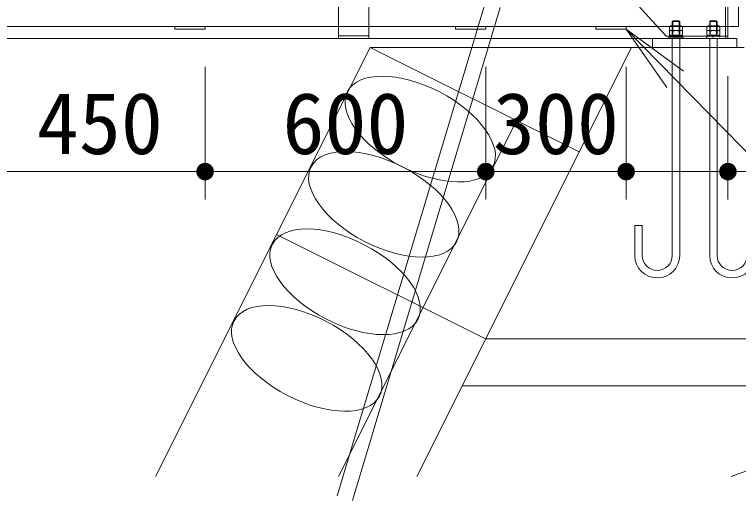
# Model space of a CAD drawing. Units: millimetres at full size. Extents: x 0 to 42000, y 0 to 29700.
# Drawn here: x 21462 to 23010, y 10161 to 11201 of the extents above; entities that cross this region are included whole.
import ezdxf
from ezdxf.enums import TextEntityAlignment as Align

# ---------------------------------------------------------------- set-up
doc = ezdxf.new("R2010")
doc.units = ezdxf.units.MM
doc.header["$LTSCALE"] = 100
for name, color, linetype, lineweight in [('D-STR', 1, 'Continuous', 13), ('D-STR-DIM', 7, 'Continuous', 13), ('D-STR-HTXT', 7, 'Continuous', 13)]:
    doc.layers.add(name, color=color, linetype=linetype, lineweight=lineweight)
doc.styles.add('ＭＳ ゴシック', font='')
doc.styles.get('ＭＳ ゴシック').set_extended_font_data('MS Gothic')

# ---------------------------------------------------------------- blocks, each defined once
blk = doc.blocks.new('filled_dot')
at = {"color": 0, "linetype": 'Continuous', "lineweight": -2, "const_width": 1.25}
blk.add_lwpolyline([(-0.625, 0, 1), (0.625, 0, 1)], format="xyb", close=True, dxfattribs=at)
blk = doc.blocks.new('open_arrow')
at = {"color": 0, "linetype": 'Continuous', "lineweight": -2}
blk.add_lwpolyline([(7.5, 1.25), (0, 0), (7.5, -1.25)], dxfattribs=at)

msp = doc.modelspace()

# ---------------------------------------------------------------- linework, layer by layer
at = {"layer": 'D-STR'}
for p, q in [((22987.5, 11714.4), (22987.5, 11149.4)), ((22155, 11649.4), (22155, 11149.4)), ((22220, 11649.4), (22220, 11149.4)), ((22155, 11155.4), (22155, 11289.4)), ((22220, 11289.4), (22220, 11155.4)), ((22737.3, 11284.9), (22855.2, 11154.4)), ((22982.5, 11270.2), (22982.5, 11149.4)), ((22468.4, 11225.6), (22152.1, 10171.1)), ((23009.9, 11175.4), (23009.9, 11225.4)), ((22500.9, 11215.8), (22184.7, 10161.3)), ((21429.9, 11175.4), (23009.9, 11175.4)), ((22862.6, 11175.3), (22865.1, 11176.6)), ((22862.6, 11166.6), (22862.6, 11175.3)), ((22887.9, 11176.6), (22865.1, 11176.6)), ((22870.5, 11187.8), (22868.5, 11185.8)), ((22868.5, 11159.6), (22868.5, 11185.8)), ((22868.5, 11185.8), (22884.5, 11185.8)), ((22869.6, 11159.6), (22869.6, 11186.8)), ((22869.6, 11166.6), (22869.6, 11175.3)), ((22870.5, 11187.8), (22882.5, 11187.8)), ((22882.5, 11187.8), (22884.5, 11185.8)), ((22883.4, 11159.6), (22883.4, 11186.8)), ((22883.4, 11166.6), (22883.4, 11175.3)), ((22884.5, 11159.6), (22884.5, 11185.8)), ((22890.3, 11175.3), (22887.9, 11176.6)), ((22890.3, 11166.6), (22890.3, 11175.3)), ((22942.6, 11175.3), (22945.1, 11176.6)), ((22942.6, 11166.6), (22942.6, 11175.3)), ((22945.1, 11176.6), (22967.9, 11176.6)), ((22950.5, 11187.8), (22948.5, 11185.8)), ((22948.5, 11159.6), (22948.5, 11185.8)), ((22964.5, 11185.8), (22948.5, 11185.8)), ((22949.6, 11159.6), (22949.6, 11186.8)), ((22949.6, 11166.6), (22949.6, 11175.3)), ((22962.5, 11187.8), (22950.5, 11187.8)), ((22962.5, 11187.8), (22964.5, 11185.8)), ((22963.4, 11159.6), (22963.4, 11186.8)), ((22963.4, 11166.6), (22963.4, 11175.3)), ((22964.5, 11159.6), (22964.5, 11185.8)), ((22970.3, 11175.3), (22967.9, 11176.6)), ((22970.3, 11166.6), (22970.3, 11175.3)), ((22862.6, 11165.3), (22865.1, 11166.6)), ((22890.3, 11166.6), (22862.6, 11166.6)), ((22862.6, 11156.6), (22862.6, 11165.3)), ((22887.9, 11166.6), (22865.1, 11166.6)), ((22869.6, 11156.6), (22869.6, 11165.3)), ((22883.4, 11156.6), (22883.4, 11165.3)), ((22890.3, 11165.3), (22887.9, 11166.6)), ((22890.3, 11156.6), (22890.3, 11165.3)), ((22942.6, 11165.3), (22945.1, 11166.6)), ((22942.6, 11166.6), (22970.3, 11166.6)), ((22942.6, 11156.6), (22942.6, 11165.3)), ((22945.1, 11166.6), (22967.9, 11166.6)), ((22949.6, 11156.6), (22949.6, 11165.3)), ((22963.4, 11156.6), (22963.4, 11165.3)), ((22970.3, 11165.3), (22967.9, 11166.6)), ((22970.3, 11156.6), (22970.3, 11165.3)), ((11387.5, 11149.4), (22987.5, 11149.4)), ((22220, 11155.4), (22155, 11155.4)), ((22826.3, 11149.4), (22826.3, 11130.5)), ((22987.5, 11154.4), (22855.2, 11154.4)), ((22861.5, 11152.6), (22861.5, 11149.4)), ((22891.5, 11152.6), (22861.5, 11152.6)), ((22891.5, 11149.4), (22861.5, 11149.4)), ((22890.3, 11156.6), (22862.6, 11156.6)), ((22863.2, 11156.6), (22863.2, 11152.6)), ((22868.5, 11130.4), (22868.5, 11149.4)), ((22868.5, 11149.4), (22868.5, 10685.4)), ((22874.2, 11156.6), (22876.5, 11152.6)), ((22876.5, 11156.6), (22878.8, 11152.6)), ((22884.5, 11130.4), (22884.5, 11149.4)), ((22884.5, 11149.4), (22884.5, 10685.4)), ((22889.8, 11156.6), (22889.8, 11152.6)), ((22891.5, 11152.6), (22891.5, 11149.4)), ((22941.5, 11152.6), (22941.5, 11149.4)), ((22942.6, 11156.6), (22970.3, 11156.6)), ((22943.2, 11156.6), (22943.2, 11152.6)), ((22948.5, 11130.4), (22948.5, 11149.4)), ((22948.5, 11149.4), (22948.5, 10685.4)), ((22956.5, 11156.6), (22954.2, 11152.6)), ((22958.8, 11156.6), (22956.5, 11152.6)), ((22964.5, 11130.4), (22964.5, 11149.4)), ((22964.5, 11149.4), (22964.5, 10685.4)), ((22969.8, 11156.6), (22969.8, 11152.6)), ((22987.3, 11149.4), (23006.3, 11149.4)), ((23006.3, 11149.4), (23006.3, 11130.4)), ((21763.6, 10212.8), (22222.4, 11130.5)), ((22222.4, 11130.5), (22669.6, 10906.9)), ((22222.4, 11130.5), (23022.4, 11130.5)), ((22322.6, 10212.8), (22781.4, 11130.5)), ((22826.3, 11130.5), (23006.3, 11130.4)), ((22154.9, 10212.8), (22535.4, 10973.9)), ((22788.5, 10749.4), (22788.5, 10685.4)), ((22804.5, 10749.4), (22788.5, 10749.4)), ((22804.5, 10749.4), (22804.5, 10685.4)), ((22022.4, 10730.5), (22469.6, 10506.9)), ((22994.2, 10212.8), (23880.4, 10530.5)), ((22469.6, 10506.9), (23322.4, 10506.9)), ((23422.4, 10406.9), (22419.6, 10406.9))]:
    msp.add_line(p, q, dxfattribs=at)
for points in [[(21804.9, 11169.4), (21869.9, 11169.4), (21869.9, 11175.4), (21804.9, 11175.4)], [(22404.9, 11169.4), (22469.9, 11169.4), (22469.9, 11175.4), (22404.9, 11175.4)], [(22704.9, 11169.4), (22769.9, 11169.4), (22769.9, 11175.4), (22704.9, 11175.4)]]:
    msp.add_lwpolyline(points, close=True, dxfattribs=at)
for centre, radius, start, end in [((22866.1, 11171.8), 4.98, 45.9012, 78.3205), ((22876.5, 11157.5), 19.1, 68.7453, 111.2547), ((22886.9, 11171.8), 4.98, 101.6795, 134.0988), ((22946.1, 11171.8), 4.98, 45.9012, 78.3205), ((22956.5, 11157.5), 19.1, 68.7453, 111.2547), ((22966.9, 11171.8), 4.98, 101.6795, 134.0988), ((22866.1, 11161.8), 4.98, 45.9012, 78.3205), ((22876.5, 11147.5), 19.1, 68.7453, 111.2547), ((22886.9, 11161.8), 4.98, 101.6795, 134.0988), ((22946.1, 11161.8), 4.98, 45.9012, 78.3205), ((22956.5, 11147.5), 19.1, 68.7453, 111.2547), ((22966.9, 11161.8), 4.98, 101.6795, 134.0988), ((22836.5, 10685.4), 48, 180, 0), ((22836.5, 10685.4), 32, 180, 0), ((22996.5, 10685.4), 48, 180, 0), ((22996.5, 10685.4), 32, 180, 0)]:
    msp.add_arc(centre, radius, start, end, dxfattribs=at)
for centre in [(22329.7, 10956), (22251.9, 10795), (22169.1, 10629.2), (22087.1, 10465.4)]:
    msp.add_ellipse(centre, major_axis=(-155.4, 80.5), ratio=0.511035, dxfattribs=at)
at = {"layer": 'D-STR-DIM'}
for p, q in [((21869.9, 11089.4), (21869.9, 10805)), ((21869.9, 11089.4), (21869.9, 10805)), ((22469.9, 11089.4), (22469.9, 10805)), ((22469.9, 11089.4), (22469.9, 10805)), ((22769.9, 11089.4), (22769.9, 10805)), ((22769.9, 11089.4), (22769.9, 10805)), ((22987.5, 11069.4), (22987.5, 10805)), ((21419.9, 10865), (21869.9, 10865)), ((21869.9, 10865), (22469.9, 10865)), ((22469.9, 10865), (22769.9, 10865)), ((22769.9, 10865), (23535, 10865))]:
    msp.add_line(p, q, dxfattribs=at)
at = {"layer": 'D-STR-HTXT'}
msp.add_lwpolyline([(22769.9, 11169.4), (23652.4, 10268.8), (23802.4, 10268.8), (26381.1, 10268.8)], dxfattribs=at)

# ---------------------------------------------------------------- block references
at = {"layer": 'D-STR-DIM', "xscale": 15, "yscale": 15, "rotation": 180}
for p in [(21869.9, 10865), (22469.9, 10865), (22769.9, 10865)]:
    msp.add_blockref('filled_dot', p, dxfattribs=at)
at = {"layer": 'D-STR-DIM', "xscale": 15, "yscale": 15}
for p in [(21869.9, 10865), (22469.9, 10865), (22769.9, 10865), (22987.5, 10865)]:
    msp.add_blockref('filled_dot', p, dxfattribs=at)
at = {"layer": 'D-STR-HTXT', "xscale": 20, "yscale": 20, "rotation": 314.4}
msp.add_blockref('open_arrow', (22769.9, 11169.4), dxfattribs=at)

# ---------------------------------------------------------------- texts
at = {"layer": 'D-STR-DIM', "style": 'ＭＳ ゴシック'}
for s, p in [('450', (21644.9, 11034.4)), ('600', (22169.9, 11034.4)), ('300', (22619.9, 11034.4))]:
    msp.add_text(s, height=132, dxfattribs=at).set_placement(p, align=Align.TOP_CENTER)

doc.saveas('drawing.dxf')
